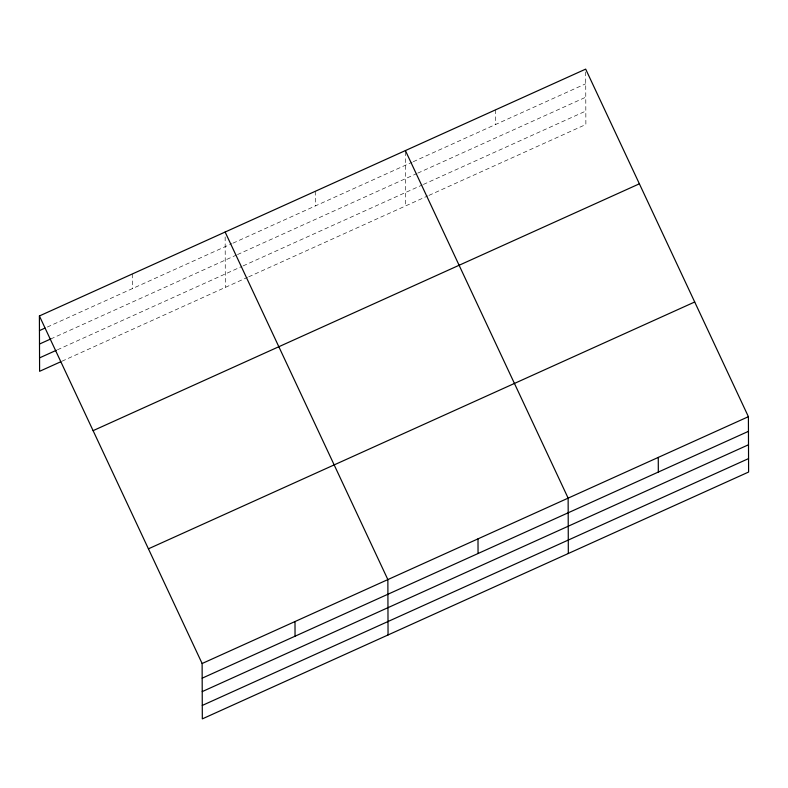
<?xml version="1.0" encoding="UTF-8"?>
<svg xmlns="http://www.w3.org/2000/svg" width="788" height="788" viewBox="0 0 788 788"><rect width="100%" height="100%" fill="white"/><g stroke="black" fill="none" stroke-linecap="round" stroke-linejoin="round"><path stroke-width="0.59" stroke-dasharray="3.94 2.96" d="M47.28 327.069L231.859 243.659M232.972 243.157L412.134 162.21M413.247 161.707L585.73 83.764M50.688 338.988L236.361 255.085M237.474 254.583L416.635 173.636M417.748 173.133L585.779 97.2M57.445 349.793L241.975 266.413M243.088 265.911L422.25 184.963M423.363 184.461L585.829 111.049M61.966 361.209L247.58 277.337M248.693 276.834L427.854 195.877M428.967 195.375L585.878 124.484L585.681 70.339M495.544 109.847L495.593 124.494M405.416 151.798L405.603 205.934M315.269 191.307L315.318 205.954M225.151 236.912L225.329 287.393M132.266 273.997L132.315 288.644"/><path stroke-width="1.18" d="M39.4 315.958L585.681 69.117L748.403 416.685L748.6 472.042L202.319 718.883L202.122 663.516L39.4 315.958L39.597 371.315L60.853 361.712M39.449 330.605L45.044 328.074M39.498 344.041L50.688 338.988M39.548 357.88L56.332 350.296M93.102 430.652L639.383 183.811M148.43 548.822L694.711 301.991M202.122 663.516L748.403 416.685M202.181 678.173L748.462 431.331M202.221 691.608L748.501 444.767M202.27 705.447L748.551 458.606M405.406 150.577L568.138 498.134L568.325 553.501M225.132 232.036L387.863 579.594L388.051 634.961M658.266 457.414L658.325 472.061M478.001 538.864L478.05 553.511M294.998 621.555L295.047 636.202"/></g></svg>
